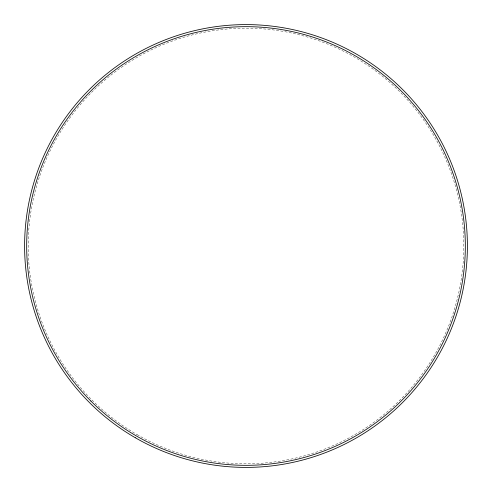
<?xml version="1.0" encoding="UTF-8"?>
<svg xmlns="http://www.w3.org/2000/svg" width="492" height="492" viewBox="0 0 492 492"><rect width="100%" height="100%" fill="white"/><g stroke="black" fill="none" stroke-linecap="round" stroke-linejoin="round"><path stroke-width="0.37" stroke-dasharray="2.46 1.84" d="M137.096 434.627A217.808 217.808 0 0 0 463.808 246A217.808 217.808 0 0 0 137.096 57.373A217.808 217.808 0 0 0 137.096 434.627"/><path stroke-width="0.74" d="M135.3 437.739A221.4 221.4 0 0 0 467.4 246A221.4 221.4 0 0 0 135.3 54.261A221.4 221.4 0 0 0 135.3 437.739M90.915 401.085A219.321 219.321 0 0 0 457.849 302.764A219.321 219.321 0 0 0 189.236 34.151A219.321 219.321 0 0 0 90.915 401.085"/></g></svg>
